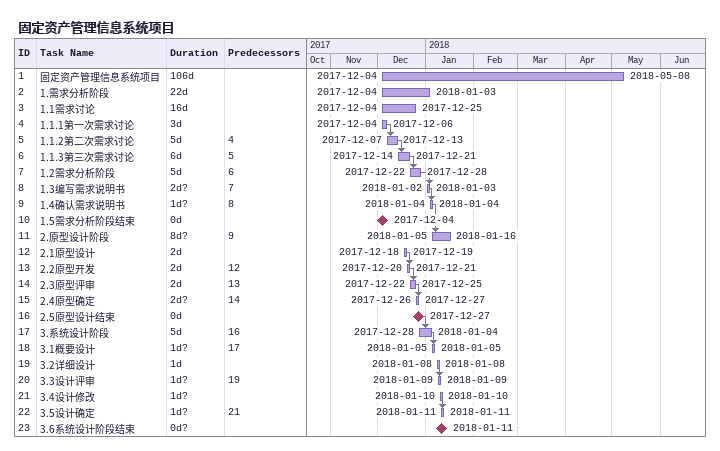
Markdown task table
固定资产管理信息系统项目

| ID | Task | Duration | Start | Finish | Predecessors |
|---|---|---|---|---|---|
| 1 | 固定资产管理信息系统项目 | 106d | 2017-12-04 | 2018-05-08 |  |
| 2 | 1.需求分析阶段 | 22d | 2017-12-04 | 2018-01-03 |  |
| 3 | 1.1需求讨论 | 16d | 2017-12-04 | 2017-12-25 |  |
| 4 | 1.1.1第一次需求讨论 | 3d | 2017-12-04 | 2017-12-06 |  |
| 5 | 1.1.2第二次需求讨论 | 5d | 2017-12-07 | 2017-12-13 | 4 |
| 6 | 1.1.3第三次需求讨论 | 6d | 2017-12-14 | 2017-12-21 | 5 |
| 7 | 1.2需求分析阶段 | 5d | 2017-12-22 | 2017-12-28 | 6 |
| 8 | 1.3编写需求说明书 | 2d? | 2018-01-02 | 2018-01-03 | 7 |
| 9 | 1.4确认需求说明书 | 1d? | 2018-01-04 | 2018-01-04 | 8 |
| 10 | 1.5需求分析阶段结束 | 0d | 2017-12-04 | 2017-12-04 |  |
| 11 | 2.原型设计阶段 | 8d? | 2018-01-05 | 2018-01-16 | 9 |
| 12 | 2.1原型设计 | 2d | 2017-12-18 | 2017-12-19 |  |
| 13 | 2.2原型开发 | 2d | 2017-12-20 | 2017-12-21 | 12 |
| 14 | 2.3原型评审 | 2d | 2017-12-22 | 2017-12-25 | 13 |
| 15 | 2.4原型确定 | 2d? | 2017-12-26 | 2017-12-27 | 14 |
| 16 | 2.5原型设计结束 | 0d | 2017-12-27 | 2017-12-27 |  |
| 17 | 3.系统设计阶段 | 5d | 2017-12-28 | 2018-01-04 | 16 |
| 18 | 3.1概要设计 | 1d? | 2018-01-05 | 2018-01-05 | 17 |
| 19 | 3.2详细设计 | 1d | 2018-01-08 | 2018-01-08 |  |
| 20 | 3.3设计评审 | 1d? | 2018-01-09 | 2018-01-09 | 19 |
| 21 | 3.4设计修改 | 1d? | 2018-01-10 | 2018-01-10 |  |
| 22 | 3.5设计确定 | 1d? | 2018-01-11 | 2018-01-11 | 21 |
| 23 | 3.6系统设计阶段结束 | 0d? | 2018-01-11 | 2018-01-11 |  |
